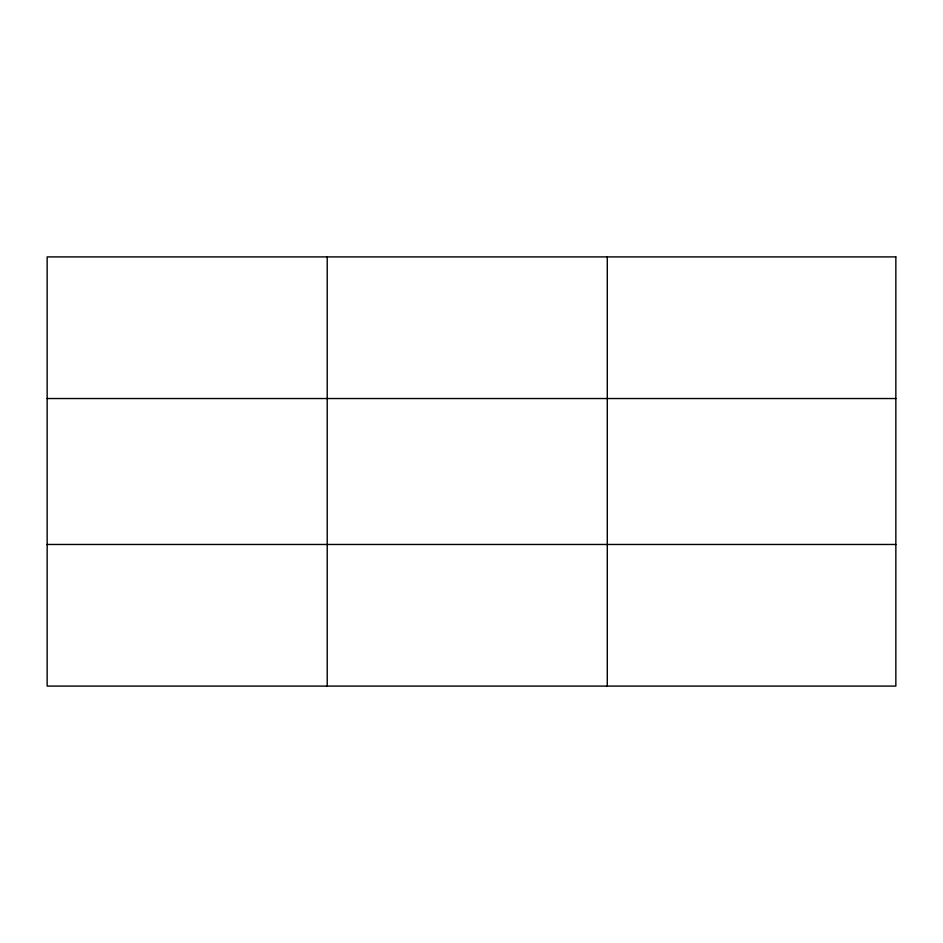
<?xml version="1.0" encoding="UTF-8"?>
<svg xmlns="http://www.w3.org/2000/svg" width="943" height="943" viewBox="0 0 943 943"><rect width="100%" height="100%" fill="white"/><g stroke="black" fill="none" stroke-linecap="round" stroke-linejoin="round"><path stroke-width="1.41" d="M327.221 686.091L327.221 256.909M607.292 686.091L607.292 256.909M47.15 398.535L895.85 398.535M47.15 544.465L895.85 544.465M895.85 256.909L895.85 686.091L47.15 686.091L47.15 256.909L895.85 256.909"/></g></svg>
